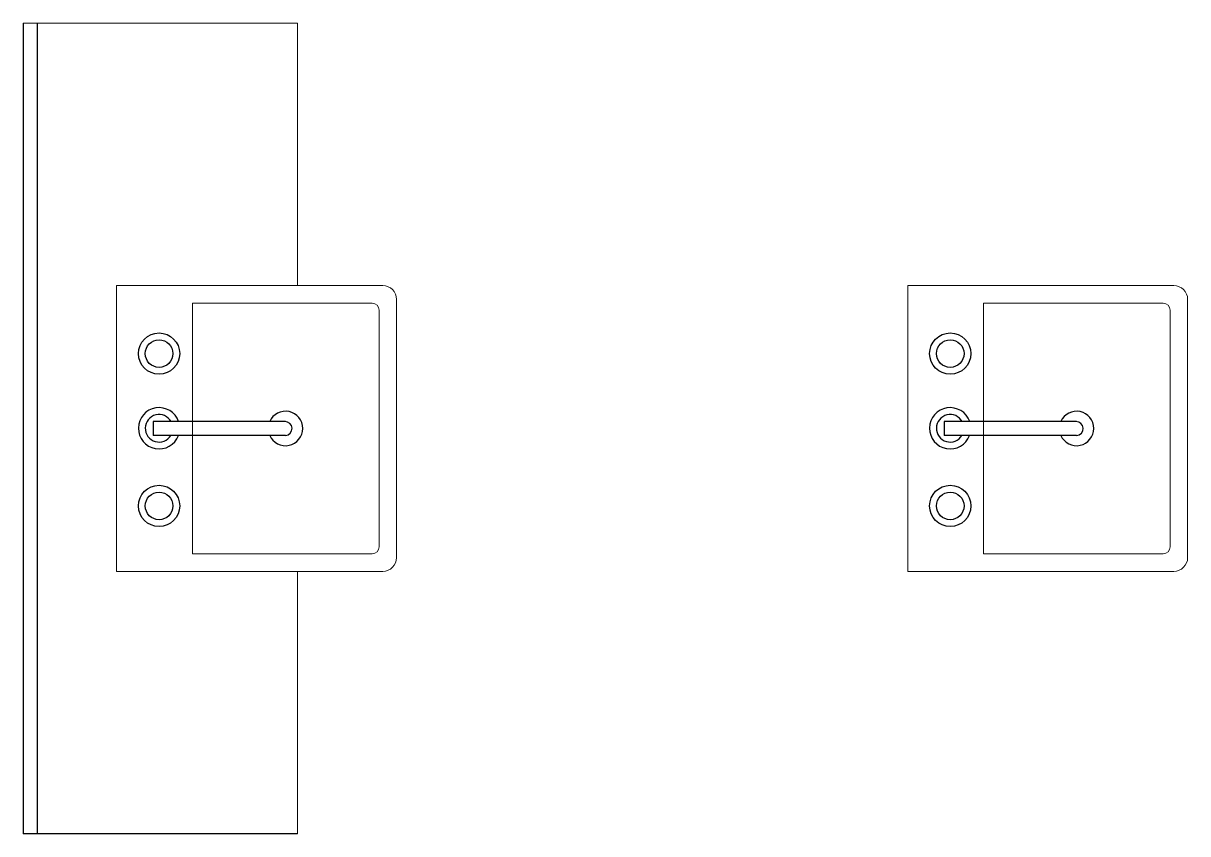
# Model space of a CAD drawing. Extents: x -595.56 to -593.87, y -71.84 to -70.67.
import ezdxf

# ---------------------------------------------------------------- set-up
doc = ezdxf.new("R2010")
doc.units = 0
doc.layers.get('0').update_dxf_attribs({"color": 255, "linetype": 'CONTINUOUS'})

# ---------------------------------------------------------------- blocks, each defined once
blk = doc.blocks.new('pia com bancada')
at = {"lineweight": 9}
for p, q in [((0.398, 0.5885), (0, 0.5885)), ((0.398, 0.2075), (0.398, 0.5885)), ((0.1355, -0.2075), (0.1355, 0.2075)), ((0.1355, 0.2075), (0.5219, 0.2075)), ((0.5419, 0.1875), (0.5419, -0.1875)), ((0.254, 0.182), (0.2456, 0.182)), ((0.2456, 0.182), (0.2456, 0.1736)), ((0.2456, 0.1736), (0.2456, -0.0042)), ((0.5065, 0.182), (0.254, 0.182)), ((0.508, 0.182), (0.508, 0.182)), ((0.508, 0.182), (0.508, 0.182)), ((0.5165, 0.1736), (0.5165, 0.1736)), ((0.5165, 0.1736), (0.5165, 0.1736)), ((0.5165, 0.1736), (0.5165, 0.1736)), ((0.5165, -0.172), (0.5165, 0.172)), ((0.2456, -0.0042), (0.2456, -0.1651)), ((0.2456, -0.1651), (0.2456, -0.1736)), ((0.2456, -0.1736), (0.2456, -0.182)), ((0.2456, -0.182), (0.254, -0.182)), ((0.254, -0.182), (0.5065, -0.182)), ((0.508, -0.182), (0.508, -0.182)), ((0.508, -0.182), (0.508, -0.182)), ((0.5165, -0.1736), (0.5165, -0.1736)), ((0.5165, -0.1736), (0.5165, -0.1736)), ((0.1439, -0.2075), (0.1355, -0.2075)), ((0.398, -0.2075), (0.1439, -0.2075)), ((0.5219, -0.2075), (0.1439, -0.2075)), ((0.398, -0.2075), (0.398, -0.5885)), ((0.398, -0.5885), (0.398, -0.5885))]:
    blk.add_line(p, q, dxfattribs=at)
for p, q in [((0, 0.5885), (0, -0.5885)), ((0.02, 0.5885), (0.02, -0.5885)), ((0.3807, 0.01), (0.1886, 0.01)), ((0.1886, 0.01), (0.1886, -0.01)), ((0.3807, -0.01), (0.1886, -0.01)), ((0.398, -0.5885), (0, -0.5885))]:
    blk.add_line(p, q)
for points in [[(0.2456, 0.182), (0.2456, 0.182)], [(0.2456, 0.1736), (0.2456, 0.1736)], [(0.2456, -0.1736), (0.2456, -0.1736)]]:
    blk.add_lwpolyline(points, close=True, dxfattribs=at)
blk.add_lwpolyline([(0.2456, -0.1736), (0.2456, -0.1736)], dxfattribs=at)
for centre, radius in [((0.1971, 0.1087), 0.03), ((0.1971, 0.1087), 0.02), ((0.1971, -0.1125), 0.03), ((0.1971, -0.1125), 0.02)]:
    blk.add_circle(centre, radius)
for centre, radius, start, end in [((0.5219, 0.1875), 0.02, 0, 90), ((0.5065, 0.172), 0.01, 0, 90), ((0.5065, -0.172), 0.01, 270, 0), ((0.5219, -0.1875), 0.02, 270, 0)]:
    blk.add_arc(centre, radius, start, end, dxfattribs=at)
for centre, radius, start, end in [((0.1971, 0.0003), 0.03, 18.7898, 339.8445), ((0.1971, 0.0003), 0.02, 28.8911, 328.8786), ((0.3807, 0), 0.025, 203.5782, 156.4218), ((0.3802, 0), 0.01, 272.6529, 92.6529)]:
    blk.add_arc(centre, radius, start, end)
blk = doc.blocks.new('Pia')
at = {"lineweight": 9}
for p, q in [((0, -0.2075), (0, 0.2075)), ((0, 0.2075), (0.3864, 0.2075)), ((0.4064, 0.1875), (0.4064, -0.1875)), ((0.1185, 0.182), (0.1101, 0.182)), ((0.1101, 0.182), (0.1101, 0.1736)), ((0.1101, 0.1736), (0.1101, -0.0042)), ((0.371, 0.182), (0.1185, 0.182)), ((0.3726, 0.182), (0.3726, 0.182)), ((0.3726, 0.182), (0.3726, 0.182)), ((0.381, 0.1736), (0.381, 0.1736)), ((0.381, 0.1736), (0.381, 0.1736)), ((0.381, 0.1736), (0.381, 0.1736)), ((0.381, -0.172), (0.381, 0.172)), ((0.1101, -0.0042), (0.1101, -0.1651)), ((0.1101, -0.1651), (0.1101, -0.1736)), ((0.1101, -0.1736), (0.1101, -0.182)), ((0.1101, -0.182), (0.1185, -0.182)), ((0.1185, -0.182), (0.371, -0.182)), ((0.3726, -0.182), (0.3726, -0.182)), ((0.3726, -0.182), (0.3726, -0.182)), ((0.381, -0.1736), (0.381, -0.1736)), ((0.381, -0.1736), (0.381, -0.1736)), ((0.0085, -0.2075), (0, -0.2075)), ((0.2625, -0.2075), (0.0085, -0.2075)), ((0.3864, -0.2075), (0.0085, -0.2075))]:
    blk.add_line(p, q, dxfattribs=at)
for p, q in [((0.2452, 0.01), (0.0531, 0.01)), ((0.0531, 0.01), (0.0531, -0.01)), ((0.2452, -0.01), (0.0531, -0.01))]:
    blk.add_line(p, q)
for points in [[(0.1101, 0.182), (0.1101, 0.182)], [(0.1101, 0.1736), (0.1101, 0.1736)], [(0.1101, -0.1736), (0.1101, -0.1736)]]:
    blk.add_lwpolyline(points, close=True, dxfattribs=at)
blk.add_lwpolyline([(0.1101, -0.1736), (0.1101, -0.1736)], dxfattribs=at)
for centre, radius in [((0.0617, 0.1087), 0.03), ((0.0617, 0.1087), 0.02), ((0.0617, -0.1125), 0.03), ((0.0617, -0.1125), 0.02)]:
    blk.add_circle(centre, radius)
for centre, radius, start, end in [((0.3864, 0.1875), 0.02, 0, 90), ((0.371, 0.172), 0.01, 0, 90), ((0.371, -0.172), 0.01, 270, 0), ((0.3864, -0.1875), 0.02, 270, 0)]:
    blk.add_arc(centre, radius, start, end, dxfattribs=at)
for centre, radius, start, end in [((0.0616, 0.0003), 0.03, 18.7898, 339.8445), ((0.0616, 0.0003), 0.02, 28.8911, 328.8786), ((0.2452, 0), 0.025, 203.5782, 156.4218), ((0.2447, 0), 0.01, 272.6529, 92.6529)]:
    blk.add_arc(centre, radius, start, end)

msp = doc.modelspace()

# ---------------------------------------------------------------- block references
for name, p in [('pia com bancada', (-595.5598, -71.2541)), ('Pia', (-594.2756, -71.2541))]:
    msp.add_blockref(name, p)

doc.saveas('drawing.dxf')
